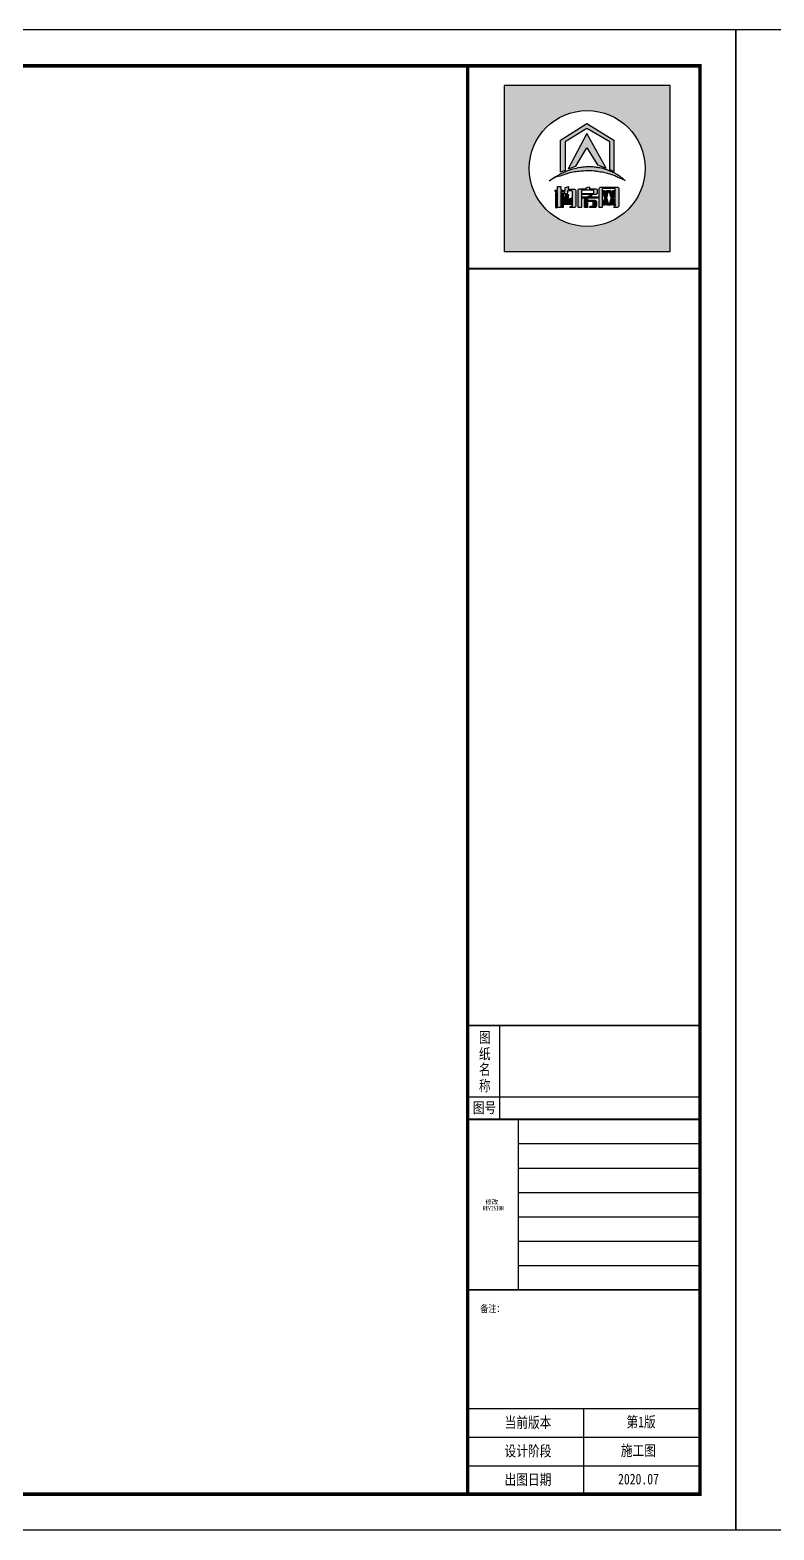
# Model space of a CAD drawing. Header units: millimetres. Extents: x -807114 to 558292, y -468455 to -61603.
# Drawn here: x -189445 to -176084, y -254641 to -227687 of the extents above; entities that cross this region are included whole.
import ezdxf
from ezdxf.enums import TextEntityAlignment as Align

# ---------------------------------------------------------------- set-up
doc = ezdxf.new("R2010")
doc.units = ezdxf.units.MM
doc.header["$LTSCALE"] = 1000
doc.layers.add('PUB_TEXT', color=3, linetype='Continuous')
doc.layers.add('PUB_TITLE', color=4, linetype='Continuous')
doc.styles.add('ZDBOX', font='simsun.ttc', dxfattribs={"width": 0.7})
doc.styles.add('宋体', font='simsun.ttc', dxfattribs={"width": 0.8})

# ---------------------------------------------------------------- blocks, each defined once
blk = doc.blocks.new('sadasfafa')
h = blk.add_hatch(color=252)
h.dxf.hatch_style = 1
h.paths.add_polyline_path([(1853311, -2488040), (1853311, -2490368), (1855639, -2490368), (1855639, -2488040)])
h.paths.add_polyline_path([(1855286, -2489204, 1), (1853664, -2489204, 1)], flags=16)
edge = h.paths.add_edge_path(flags=0)
edge.add_spline(control_points=[(1853945, -2489376), (1853935, -2489385), (1854022, -2489327), (1854064, -2489324), (1854178, -2489280), (1854273, -2489257), (1854375, -2489242), (1854470, -2489236), (1854555, -2489239), (1854630, -2489250), (1854700, -2489259), (1854781, -2489280), (1854854, -2489303), (1854917, -2489335), (1854967, -2489354), (1854993, -2489368), (1855014, -2489382), (1854982, -2489354), (1854965, -2489332), (1854910, -2489297), (1854854, -2489260), (1854784, -2489234), (1854713, -2489206), (1854640, -2489189), (1854569, -2489179), (1854497, -2489176), (1854414, -2489178), (1854321, -2489198), (1854229, -2489222), (1854147, -2489257), (1854080, -2489292), (1854021, -2489325), (1853977, -2489352), (1853953, -2489369), (1853945, -2489376)], knot_values=[0, 0, 0, 0, 114.670179, 423.637006, 763.89867, 1083.683754, 1343.405239, 1688.07646, 1952.326814, 2113.699055, 2375.693807, 2595.188681, 2872.839541, 3068.155951, 3238.592156, 3348.056762, 3361.095167, 3431.805845, 3527.265261, 3733.200323, 3952.805082, 4160.23278, 4398.128766, 4650.488133, 4837.16968, 5050.428326, 5308.684497, 5588.159898, 5913.430939, 6163.12325, 6398.139207, 6601.625078, 6772.549769, 6871.149972, 6871.149972, 6871.149972, 6871.149972], degree=3, periodic=1)
h.paths.add_polyline_path([(1854530, -2489580), (1854534, -2489580), (1854534, -2489603), (1854618, -2489603), (1854618, -2489621), (1854481, -2489621), (1854481, -2489650), (1854589, -2489650), (1854599, -2489656), (1854606, -2489666), (1854606, -2489733), (1854600, -2489742), (1854590, -2489750), (1854506, -2489750), (1854514, -2489740), (1854518, -2489731), (1854552, -2489731), (1854558, -2489728), (1854560, -2489721), (1854560, -2489675), (1854558, -2489670), (1854553, -2489667), (1854481, -2489667), (1854481, -2489750), (1854436, -2489750), (1854436, -2489626), (1854433, -2489621), (1854406, -2489621), (1854406, -2489603), (1854488, -2489603), (1854488, -2489590)], flags=0)
h.paths.add_polyline_path([(1854486, -2489468), (1854506, -2489461), (1854506, -2489485), (1854510, -2489489), (1854601, -2489489), (1854609, -2489494), (1854615, -2489502), (1854615, -2489556), (1854607, -2489564), (1854599, -2489569), (1854401, -2489569), (1854394, -2489573), (1854394, -2489750), (1854349, -2489750), (1854349, -2489504), (1854355, -2489495), (1854367, -2489489), (1854462, -2489489), (1854462, -2489474)], flags=0)
h.paths.add_polyline_path([(1854394, -2489554), (1854394, -2489512), (1854404, -2489506), (1854562, -2489506), (1854570, -2489513), (1854570, -2489554)], flags=0)
h.paths.add_polyline_path([(1854214, -2489569), (1854203, -2489632), (1854193, -2489683), (1854194, -2489689), (1854218, -2489689), (1854220, -2489683), (1854214, -2489633), (1854254, -2489614), (1854263, -2489686), (1854263, -2489700), (1854255, -2489709), (1854159, -2489709), (1854150, -2489702), (1854148, -2489692), (1854173, -2489569)], flags=0)
h.paths.add_polyline_path([(1854187, -2489466), (1854213, -2489458), (1854207, -2489496), (1854296, -2489496), (1854305, -2489498), (1854312, -2489505), (1854314, -2489513), (1854314, -2489733), (1854310, -2489741), (1854301, -2489750), (1854231, -2489750), (1854238, -2489741), (1854243, -2489730), (1854261, -2489730), (1854268, -2489727), (1854270, -2489720), (1854270, -2489531), (1854270, -2489526), (1854267, -2489521), (1854260, -2489516), (1854202, -2489516), (1854201, -2489534), (1854196, -2489558), (1854150, -2489558), (1854159, -2489535), (1854165, -2489504), (1854167, -2489471)], flags=0)
h.paths.add_polyline_path([(1854140, -2489544), (1854140, -2489750), (1854114, -2489750), (1854114, -2489544)], flags=0)
h.paths.add_polyline_path([(1854056, -2489544), (1854053, -2489750), (1854031, -2489750), (1854031, -2489544)], flags=0)
h.paths.add_polyline_path([(1854107, -2489459), (1854107, -2489508), (1854139, -2489508), (1854139, -2489527), (1854107, -2489527), (1854107, -2489750), (1854062, -2489750), (1854062, -2489527), (1854029, -2489527), (1854029, -2489508), (1854062, -2489508), (1854062, -2489459)], flags=0)
h.paths.add_polyline_path([(1854209, -2489211), (1854471, -2488714), (1854743, -2489200), (1854618, -2489155), (1854470, -2488913), (1854318, -2489172)], flags=0)
h.paths.add_polyline_path([(1854102, -2488808), (1854470, -2488575), (1854848, -2488810), (1854848, -2489247), (1854790, -2489223), (1854790, -2488832), (1854471, -2488643), (1854168, -2488829), (1854168, -2489231), (1854102, -2489257)], flags=0)
h.paths.add_polyline_path([(1854685, -2489750), (1854641, -2489750), (1854641, -2489488), (1854641, -2489484), (1854646, -2489475), (1854656, -2489467), (1854898, -2489467), (1854907, -2489471), (1854916, -2489478), (1854916, -2489731), (1854908, -2489743), (1854902, -2489750), (1854847, -2489750), (1854858, -2489732), (1854866, -2489731), (1854869, -2489724), (1854869, -2489718), (1854867, -2489718), (1854836, -2489718), (1854826, -2489684), (1854814, -2489718), (1854746, -2489718), (1854736, -2489684), (1854722, -2489718), (1854689, -2489718), (1854689, -2489709), (1854691, -2489709), (1854720, -2489621), (1854685, -2489512)], flags=0)
h.paths.add_polyline_path([(1854779, -2489518), (1854809, -2489621), (1854781, -2489709), (1854777, -2489709), (1854750, -2489621), (1854775, -2489518)], flags=0)
h = blk.add_hatch(color=7)
h.dxf.hatch_style = 1
h.paths.add_polyline_path([(1854102, -2489257), (1854168, -2489231), (1854168, -2488829), (1854471, -2488643), (1854790, -2488832), (1854790, -2489223), (1854848, -2489247), (1854848, -2488810), (1854470, -2488575), (1854102, -2488808)])
h = blk.add_hatch(color=7)
h.dxf.hatch_style = 1
h.paths.add_polyline_path([(1854318, -2489172), (1854470, -2488913), (1854618, -2489155), (1854743, -2489200), (1854471, -2488714), (1854209, -2489211)])
h = blk.add_hatch(color=7)
h.dxf.hatch_style = 1
edge = h.paths.add_edge_path()
edge.add_spline(control_points=[(1853945, -2489376), (1853953, -2489369), (1853977, -2489352), (1854021, -2489325), (1854080, -2489292), (1854147, -2489257), (1854229, -2489222), (1854321, -2489198), (1854414, -2489178), (1854497, -2489176), (1854569, -2489179), (1854640, -2489189), (1854713, -2489206), (1854784, -2489234), (1854854, -2489260), (1854910, -2489297), (1854965, -2489332), (1854982, -2489354), (1855014, -2489382), (1854993, -2489368), (1854967, -2489354), (1854917, -2489335), (1854854, -2489303), (1854781, -2489280), (1854700, -2489259), (1854630, -2489250), (1854555, -2489239), (1854470, -2489236), (1854375, -2489242), (1854273, -2489257), (1854178, -2489280), (1854064, -2489324), (1854022, -2489327), (1853935, -2489385), (1853945, -2489376)], knot_values=[0, 0, 0, 0, 98.600203, 269.524894, 473.010766, 708.026723, 957.719033, 1282.990074, 1562.465475, 1820.721647, 2033.980292, 2220.661839, 2473.021206, 2710.917192, 2918.34489, 3137.949649, 3343.884711, 3439.344127, 3510.054805, 3523.09321, 3632.557816, 3802.994021, 3998.310431, 4275.961291, 4495.456165, 4757.450917, 4918.823158, 5183.073513, 5527.744733, 5787.466218, 6107.251302, 6447.512966, 6756.479793, 6871.149972, 6871.149972, 6871.149972, 6871.149972], degree=3, periodic=1)
h = blk.add_hatch(color=7)
h.dxf.hatch_style = 1
h.paths.add_polyline_path([(1854062, -2489459), (1854062, -2489508), (1854029, -2489508), (1854029, -2489527), (1854062, -2489527), (1854062, -2489750), (1854107, -2489750), (1854107, -2489527), (1854139, -2489527), (1854139, -2489508), (1854107, -2489508), (1854107, -2489459)])
h = blk.add_hatch(color=7)
h.dxf.hatch_style = 1
h.paths.add_polyline_path([(1854167, -2489471), (1854165, -2489504), (1854159, -2489535), (1854150, -2489558), (1854196, -2489558), (1854201, -2489534), (1854202, -2489516), (1854260, -2489516), (1854267, -2489521), (1854270, -2489526), (1854270, -2489531), (1854270, -2489720), (1854268, -2489727), (1854261, -2489730), (1854243, -2489730), (1854238, -2489741), (1854231, -2489750), (1854301, -2489750), (1854310, -2489741), (1854314, -2489733), (1854314, -2489513), (1854312, -2489505), (1854305, -2489498), (1854296, -2489496), (1854207, -2489496), (1854213, -2489458), (1854187, -2489466)])
h = blk.add_hatch(color=7)
h.dxf.hatch_style = 1
h.paths.add_polyline_path([(1854462, -2489474), (1854462, -2489489), (1854367, -2489489), (1854355, -2489495), (1854349, -2489504), (1854349, -2489750), (1854394, -2489750), (1854394, -2489573), (1854401, -2489569), (1854599, -2489569), (1854607, -2489564), (1854615, -2489556), (1854615, -2489502), (1854609, -2489494), (1854601, -2489489), (1854510, -2489489), (1854506, -2489485), (1854506, -2489461), (1854486, -2489468)])
h.paths.add_polyline_path([(1854394, -2489554), (1854394, -2489512), (1854404, -2489506), (1854562, -2489506), (1854570, -2489513), (1854570, -2489554)], flags=16)
h = blk.add_hatch(color=7)
h.dxf.hatch_style = 1
h.paths.add_polyline_path([(1854685, -2489512), (1854685, -2489493), (1854693, -2489483), (1854862, -2489483), (1854869, -2489491), (1854869, -2489724), (1854866, -2489731), (1854858, -2489732), (1854847, -2489750), (1854902, -2489750), (1854908, -2489743), (1854916, -2489731), (1854916, -2489478), (1854907, -2489471), (1854898, -2489467), (1854656, -2489467), (1854646, -2489475), (1854641, -2489484), (1854641, -2489488), (1854641, -2489750), (1854685, -2489750)])
h = blk.add_hatch(color=7)
h.dxf.hatch_style = 1
h.paths.add_polyline_path([(1854031, -2489544), (1854031, -2489750), (1854053, -2489750), (1854056, -2489544)])
h = blk.add_hatch(color=7)
h.dxf.hatch_style = 1
h.paths.add_polyline_path([(1854114, -2489544), (1854114, -2489750), (1854140, -2489750), (1854140, -2489544)])
h = blk.add_hatch(color=7)
h.dxf.hatch_style = 1
h.paths.add_polyline_path([(1854173, -2489569), (1854148, -2489692), (1854150, -2489702), (1854159, -2489709), (1854255, -2489709), (1854263, -2489700), (1854263, -2489686), (1854254, -2489614), (1854214, -2489633), (1854220, -2489683), (1854218, -2489689), (1854194, -2489689), (1854193, -2489683), (1854203, -2489632), (1854214, -2489569)])
h = blk.add_hatch(color=7)
h.dxf.hatch_style = 1
h.paths.add_polyline_path([(1854488, -2489590), (1854488, -2489603), (1854406, -2489603), (1854406, -2489621), (1854433, -2489621), (1854436, -2489626), (1854436, -2489750), (1854481, -2489750), (1854481, -2489667), (1854553, -2489667), (1854558, -2489670), (1854560, -2489675), (1854560, -2489721), (1854558, -2489728), (1854552, -2489731), (1854518, -2489731), (1854514, -2489740), (1854506, -2489750), (1854590, -2489750), (1854600, -2489742), (1854606, -2489733), (1854606, -2489666), (1854599, -2489656), (1854589, -2489650), (1854481, -2489650), (1854481, -2489621), (1854618, -2489621), (1854618, -2489603), (1854534, -2489603), (1854534, -2489580), (1854530, -2489580)])
h = blk.add_hatch(color=7)
h.dxf.hatch_style = 1
h.paths.add_polyline_path([(1854866, -2489709), (1854840, -2489621), (1854866, -2489512), (1854836, -2489512), (1854824, -2489558), (1854808, -2489512), (1854745, -2489512), (1854734, -2489557), (1854719, -2489512), (1854689, -2489512), (1854720, -2489621), (1854691, -2489709), (1854689, -2489709), (1854689, -2489710), (1854689, -2489718), (1854722, -2489718), (1854736, -2489684), (1854746, -2489718), (1854814, -2489718), (1854826, -2489684), (1854836, -2489718), (1854867, -2489718), (1854867, -2489709)])
h.paths.add_polyline_path([(1854779, -2489518), (1854809, -2489621), (1854781, -2489709), (1854777, -2489709), (1854750, -2489621), (1854775, -2489518)], flags=16)
for points in [[(1855639, -2488040), (1853311, -2488040), (1853311, -2490368), (1855639, -2490368)], [(1854102, -2489257), (1854102, -2488808), (1854470, -2488575), (1854848, -2488810), (1854848, -2489247), (1854790, -2489223), (1854790, -2488832), (1854471, -2488643), (1854168, -2488829), (1854168, -2489231)], [(1854209, -2489211), (1854318, -2489172), (1854470, -2488913), (1854618, -2489155), (1854743, -2489200), (1854471, -2488714)], [(1854062, -2489459), (1854107, -2489459), (1854107, -2489508), (1854139, -2489508), (1854139, -2489527), (1854107, -2489527), (1854107, -2489750), (1854062, -2489750), (1854062, -2489527), (1854029, -2489527), (1854029, -2489508), (1854062, -2489508)], [(1854462, -2489474), (1854486, -2489468), (1854506, -2489461), (1854506, -2489485), (1854510, -2489489), (1854601, -2489489), (1854609, -2489494), (1854615, -2489502), (1854615, -2489556), (1854607, -2489564), (1854599, -2489569), (1854401, -2489569), (1854394, -2489573), (1854394, -2489750), (1854349, -2489750), (1854349, -2489504), (1854355, -2489495), (1854367, -2489489), (1854462, -2489489)], [(1854641, -2489750), (1854641, -2489488), (1854641, -2489484), (1854646, -2489475), (1854656, -2489467), (1854898, -2489467), (1854907, -2489471), (1854916, -2489478), (1854916, -2489731), (1854908, -2489743), (1854902, -2489750), (1854847, -2489750), (1854858, -2489732), (1854866, -2489731), (1854869, -2489724), (1854869, -2489491), (1854862, -2489483), (1854693, -2489483), (1854685, -2489493), (1854685, -2489750)], [(1854056, -2489544), (1854031, -2489544), (1854031, -2489750), (1854053, -2489750)], [(1854114, -2489544), (1854140, -2489544), (1854140, -2489750), (1854114, -2489750)], [(1854394, -2489554), (1854570, -2489554), (1854570, -2489513), (1854562, -2489506), (1854404, -2489506), (1854394, -2489512)], [(1854488, -2489590), (1854530, -2489580), (1854534, -2489580), (1854534, -2489603), (1854618, -2489603), (1854618, -2489621), (1854481, -2489621), (1854481, -2489650), (1854589, -2489650), (1854599, -2489656), (1854606, -2489666), (1854606, -2489733), (1854600, -2489742), (1854590, -2489750), (1854506, -2489750), (1854514, -2489740), (1854518, -2489731), (1854552, -2489731), (1854558, -2489728), (1854560, -2489721), (1854560, -2489675), (1854558, -2489670), (1854553, -2489667), (1854481, -2489667), (1854481, -2489750), (1854436, -2489750), (1854436, -2489626), (1854433, -2489621), (1854406, -2489621), (1854406, -2489603), (1854488, -2489603)], [(1854775, -2489518), (1854779, -2489518), (1854809, -2489621), (1854781, -2489709), (1854777, -2489709), (1854750, -2489621)]]:
    blk.add_lwpolyline(points, close=True)
for points in [[(1854167, -2489471), (1854187, -2489466), (1854213, -2489458), (1854207, -2489496), (1854296, -2489496), (1854305, -2489498), (1854312, -2489505), (1854314, -2489513), (1854314, -2489733), (1854310, -2489741), (1854301, -2489750), (1854231, -2489750), (1854238, -2489741), (1854243, -2489730), (1854261, -2489730), (1854268, -2489727), (1854270, -2489720), (1854270, -2489531), (1854270, -2489526), (1854267, -2489521), (1854260, -2489516), (1854202, -2489516), (1854201, -2489534), (1854196, -2489558), (1854150, -2489558), (1854150, -2489558), (1854159, -2489535), (1854165, -2489504), (1854167, -2489471)], [(1854173, -2489569), (1854214, -2489569), (1854203, -2489632), (1854193, -2489683), (1854194, -2489689), (1854218, -2489689), (1854220, -2489683), (1854214, -2489633), (1854254, -2489614), (1854263, -2489686), (1854263, -2489700), (1854255, -2489709), (1854159, -2489709), (1854150, -2489702), (1854148, -2489692), (1854173, -2489569)], [(1854866, -2489709), (1854866, -2489709), (1854867, -2489709), (1854867, -2489718), (1854836, -2489718), (1854826, -2489684), (1854814, -2489718), (1854746, -2489718), (1854736, -2489684), (1854722, -2489718), (1854689, -2489718), (1854689, -2489710), (1854689, -2489709), (1854691, -2489709), (1854720, -2489621), (1854689, -2489512)]]:
    blk.add_lwpolyline(points)
at = {"color": 7}
blk.add_lwpolyline([(1854689, -2489512), (1854719, -2489512), (1854734, -2489557), (1854745, -2489512), (1854808, -2489512), (1854824, -2489558), (1854836, -2489512), (1854866, -2489512), (1854840, -2489621), (1854866, -2489709)], dxfattribs=at)
blk.add_circle((1854475, -2489204), 811)
at = {"start_tangent": (-0.74079, -0.671736), "end_tangent": (-0.74079, -0.671736)}
blk.add_spline([(1853945, -2489376), (1853977, -2489357), (1854071, -2489318), (1854178, -2489282), (1854280, -2489257), (1854365, -2489245), (1854479, -2489238), (1854566, -2489241), (1854619, -2489248), (1854704, -2489261), (1854775, -2489279), (1854861, -2489308), (1854920, -2489335), (1854972, -2489357), (1855003, -2489375), (1855007, -2489377), (1854990, -2489361), (1854968, -2489339), (1854913, -2489299), (1854851, -2489261), (1854787, -2489235), (1854714, -2489208), (1854633, -2489189), (1854572, -2489180), (1854501, -2489177), (1854416, -2489181), (1854326, -2489198), (1854222, -2489227), (1854146, -2489259), (1854077, -2489294), (1854019, -2489327), (1853971, -2489357), (1853945, -2489376)], degree=3, dxfattribs=at)

msp = doc.modelspace()

# ---------------------------------------------------------------- linework, layer by layer
for p, q in [((-181007.3, -247260.7), (-181007.3, -245576.1)), ((-181584.9, -246859.6), (-177413.4, -246859.6))]:
    msp.add_line(p, q)
at = {"const_width": 32.1}
for points in [[(-181584.9, -231974.3), (-177413.4, -231974.3)], [(-181584.9, -245576.1), (-177413.4, -245576.1)], [(-181584.9, -247260.7), (-177413.4, -247260.7)], [(-181584.9, -250327.1), (-177413.4, -250327.1)]]:
    msp.add_lwpolyline(points, dxfattribs=at)
at = {"layer": 'PUB_TITLE'}
for p, q in [((-181584.9, -252459.1), (-177413.4, -252459.1)), ((-179499.2, -253999.3), (-179499.2, -252459.1)), ((-181584.9, -252972.5), (-177413.4, -252972.5)), ((-181584.9, -253485.9), (-177413.4, -253485.9))]:
    msp.add_line(p, q, dxfattribs=at)
for points in [[(-214893, -254641.1), (-176771.6, -254641.1), (-176771.6, -227686.6), (-214893, -227686.6)], [(-176771.6, -254641.1), (-138650.2, -254641.1), (-138650.2, -227686.6), (-176771.6, -227686.6)], [(-213486.6, -253999.3), (-177413.4, -253999.3), (-177413.4, -228328.4), (-213486.6, -228328.4)]]:
    msp.add_lwpolyline(points, close=True, dxfattribs=at)
at = {"layer": 'PUB_TITLE', "const_width": 64.2}
msp.add_lwpolyline([(-213486.6, -253999.3), (-177413.4, -253999.3), (-177413.4, -228328.4), (-213486.6, -228328.4)], close=True, dxfattribs=at)
msp.add_lwpolyline([(-181584.9, -253999.3), (-181584.9, -228328.4)], dxfattribs=at)
at = {"layer": 'PUB_TITLE'}
msp.add_lwpolyline([(-181584.9, -250327.1), (-177413.4, -250327.1)], dxfattribs=at)
for points in [[(-180677.3, -247260.7), (-180677.3, -247260.7), (-180677.3, -250307.9), (-180677.3, -250307.9)], [(-180677.3, -247698.8), (-180677.3, -247698.8), (-178246.2, -247698.8), (-177413.4, -247698.8)], [(-180677.3, -248136.8), (-180677.3, -248136.8), (-178246.2, -248136.8), (-177413.4, -248136.8)], [(-180677.3, -248574.9), (-180677.3, -248574.9), (-178246.2, -248574.9), (-177413.4, -248574.9)], [(-180677.3, -249012.9), (-180677.3, -249012.9), (-178246.2, -249012.9), (-177413.4, -249012.9)], [(-180677.3, -249451), (-180677.3, -249451), (-178246.2, -249451), (-177413.4, -249451)], [(-180677.3, -249889), (-180677.3, -249889), (-178246.2, -249889), (-177413.4, -249889)]]:
    msp.add_open_spline(points, degree=3, dxfattribs=at)

# ---------------------------------------------------------------- block references
at = {"xscale": 1.28304, "yscale": 1.28304, "zscale": 1.28304}
msp.add_blockref('sadasfafa', (-2558805, 2963573.7), dxfattribs=at)

# ---------------------------------------------------------------- texts
at = {"style": 'ZDBOX', "width": 0.8}
for s, height, p in [('图', 192.5, (-181278.8, -245790.8)), ('纸', 192.5, (-181278.8, -246081.2)), ('名', 192.5, (-181278.8, -246361.8)), ('称', 192.5, (-181278.8, -246657)), ('图号', 192.53, (-181282.7, -247054.1)), ('备注：', 128.35, (-181141.6, -250657.7))]:
    msp.add_text(s, height=height, dxfattribs=at).set_placement(p, align=Align.MIDDLE)
for s, p in [('当前版本', (-180922.3, -252803.8)), ('第1版', (-178733.8, -252795.1)), ('设计阶段', (-180922.3, -253317.3)), ('施工图', (-178834.4, -253308.5)), ('出图日期', (-180922.3, -253830.7)), ('2020.07', (-178884.6, -253821.9))]:
    msp.add_text(s, height=192.53, dxfattribs=at).set_placement(p)
at = {"layer": 'PUB_TEXT', "color": 8, "style": '宋体'}
msp.add_text('修改', height=81.59, dxfattribs=at).set_placement((-181265.8, -248788.6))
at = {"layer": 'PUB_TEXT', "color": 8, "style": '宋体', "width": 0.7}
msp.add_text('REVISION', height=81.59, dxfattribs=at).set_placement((-181310.3, -248922.5), align=Align.BOTTOM_LEFT)

doc.saveas('drawing.dxf')
